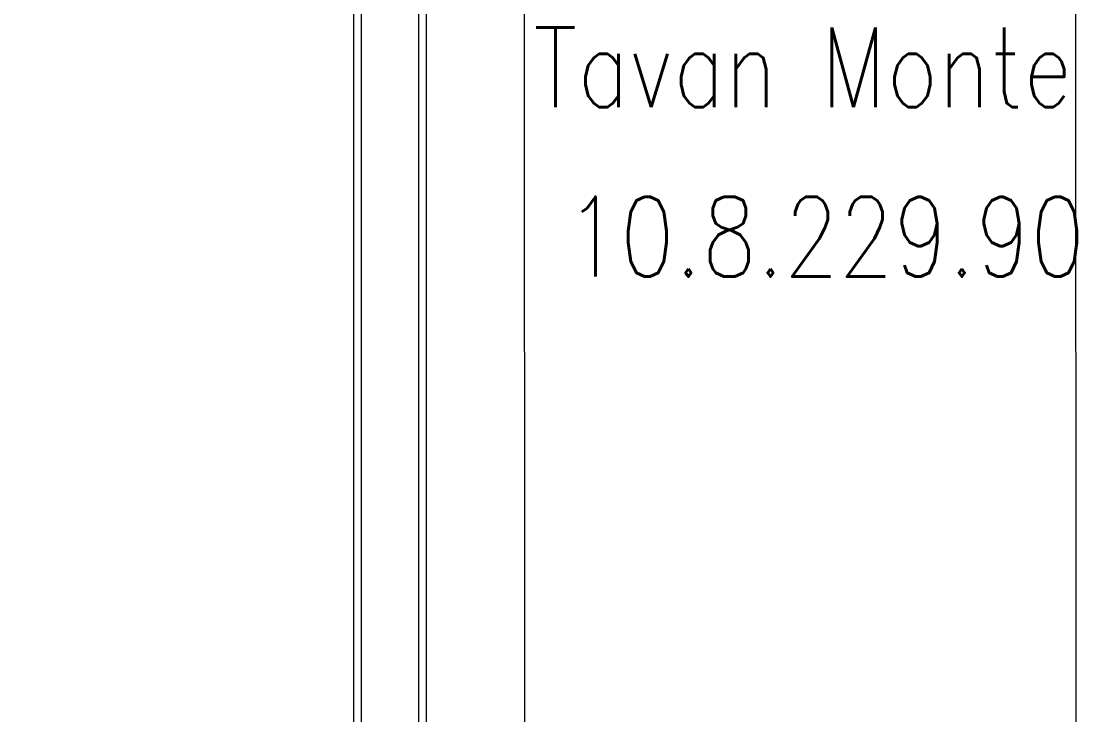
# Model space of a CAD drawing. Extents: x -1286 to 34975, y -230 to 6637.
# Drawn here: x 10571.4 to 10854.1, y 764.5 to 947 of the extents above; entities that cross this region are included whole.
import ezdxf

# ---------------------------------------------------------------- set-up
doc = ezdxf.new("R2010")
doc.units = 0
doc.header["$LTSCALE"] = 20
doc.layers.get('0').update_dxf_attribs({"color": 9, "lineweight": 9})
for name, color, linetype, lineweight in [('00', 9, 'Continuous', 9), ('06D', 9, 'Continuous', 9), ('14', 9, 'Continuous', 9), ('E-YAZI', 7, 'Continuous', 30)]:
    doc.layers.add(name, color=color, linetype=linetype, lineweight=lineweight)
doc.styles.add('E-YAZI', font='txttw.shx')

# ---------------------------------------------------------------- blocks, each defined once
blk = doc.blocks.new('p-1.mekanik_cihaz')
at = {"color": 6}
blk.add_lwpolyline([(3308.21, -3570.25), (3307.51, -1721.41, 0.426168), (3258.51, -1672.41), (2963.45, -1672.41), (2963.45, -1527.41), (3258.51, -1527.41, -0.417233), (3452.51, -1721.41), (3453.21, -3570.25)], format="xyb", close=True, dxfattribs=at)
at = {"ltscale": 10}
blk.add_lwpolyline([(3452.51, -1721.41), (3453.21, -3570.25), (3308.21, -3570.25), (3307.51, -1721.41)], close=True, dxfattribs=at)

msp = doc.modelspace()

# ---------------------------------------------------------------- linework, layer by layer
at = {"layer": '00'}
msp.add_lwpolyline([(10645.84, 757.5), (10660.84, 757.5), (10660.84, 1012.5), (10675.84, 1012.5), (10675.84, 392.5), (10660.84, 392.5), (10660.84, 742.5), (10645.84, 742.5), (10645.84, 757.5), (10660.84, 757.5)], dxfattribs=at)
at = {"layer": '14'}
msp.add_lwpolyline([(10397.84, 334.5), (10593.84, 334.5), (10593.84, 394.5), (10658.84, 394.5), (10658.84, 740.5), (10643.84, 740.5), (10643.84, 759.5), (10658.84, 759.5), (10658.84, 1010.5), (10593.84, 1010.5), (10593.84, 1354.5), (11458.84, 1354.5), (11458.84, 1710.5), (11393.84, 1710.5), (11393.84, 1794.5), (11458.84, 1794.5), (11458.84, 2410.5), (11393.84, 2410.5), (11393.84, 2494.5), (11458.84, 2494.5), (11458.84, 3110.5)], dxfattribs=at)
msp.add_lwpolyline([(11458.84, 1335.5), (11027.84, 1335.5), (11027.84, 1075.5), (10677.84, 1075.5), (10677.84, 1010.5), (10677.84, 1010.5), (10677.84, 394.5), (10677.84, 394.5), (10677.84, 334.5), (11393.84, 334.5), (11393.84, 394.5), (11458.84, 394.5), (11458.84, 1010.5), (11393.84, 1010.5), (11393.84, 1094.5), (11458.84, 1094.5)], close=True, dxfattribs=at)

# ---------------------------------------------------------------- block references
at = {"layer": '06D'}
msp.add_blockref('p-1.mekanik_cihaz', (7395.84, 3852.5), dxfattribs=at)

# ---------------------------------------------------------------- texts
at = {"layer": 'E-YAZI', "color": 30, "style": 'E-YAZI', "width": 0.8}
msp.add_text('Tavan Monte', height=21, dxfattribs=at).set_placement((10706.14, 924.42))
at = {"layer": 'E-YAZI', "color": 1, "style": 'E-YAZI', "width": 0.8}
msp.add_text('10.8.229.90', height=21, dxfattribs=at).set_placement((10714.49, 879.81))

doc.saveas('drawing.dxf')
